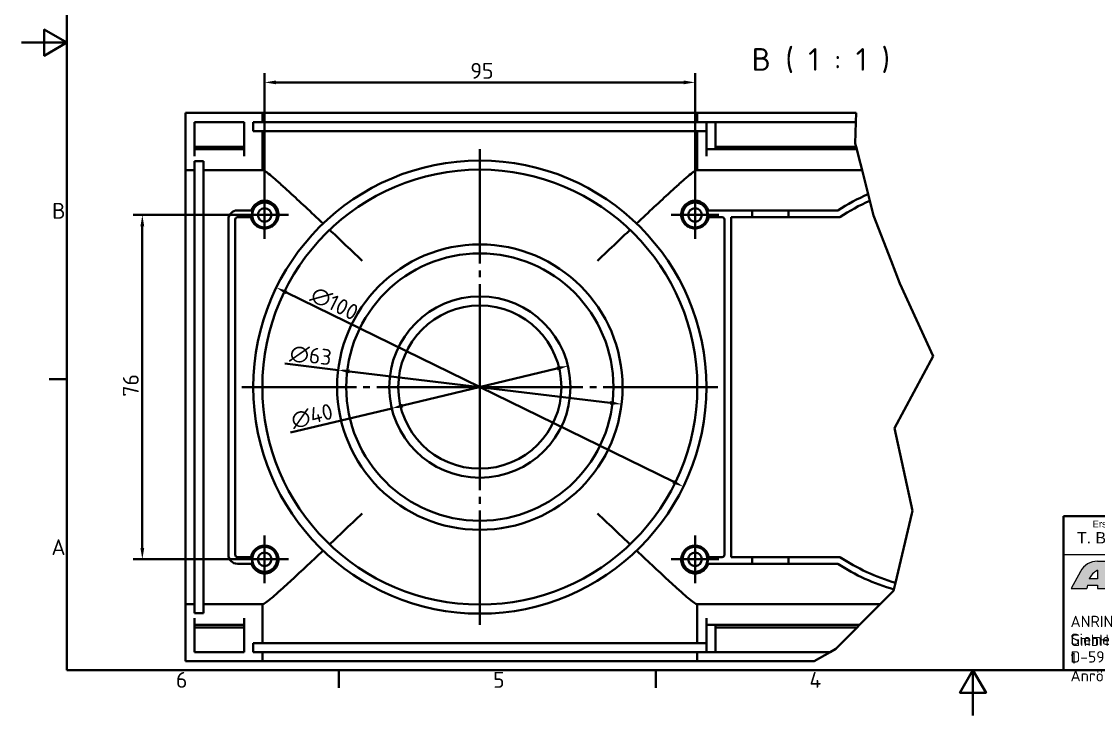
# Model space of a CAD drawing. Header units: millimetres. Extents: x 0 to 2100, y 0 to 1485.
# Drawn here: x 0 to 1189, y 0 to 766 of the extents above; entities that cross this region are included whole.
import ezdxf
from ezdxf.enums import TextEntityAlignment as Align

# ---------------------------------------------------------------- set-up
doc = ezdxf.new("R2010")
doc.units = ezdxf.units.MM
doc.header["$LTSCALE"] = 5
doc.layers.get('0').update_dxf_attribs({"lineweight": 50})
doc.layers.get('Defpoints').update_dxf_attribs({"lineweight": 50})
for name, color, linetype, lineweight in [('Bemaßung (ISO)', 7, 'Continuous', 50), ('Bruchlinie (ISO)', 7, 'Continuous', 50), ('Mittelpunktmarkierung (ISO)', 7, 'Continuous', 50), ('Rahmen (ISO)', 7, 'Continuous', 50), ('Schraffur (ISO)', 7, 'Continuous', 50), ('Sichtbar (ISO)', 7, 'Continuous', 50), ('Skizziergeometrie (ISO)', 7, 'Continuous', 50), ('Symbol (ISO)', 7, 'Continuous', 50), ('Symbole(DIN)', 7, 'Continuous', 50), ('Titel (ISO)', 7, 'Continuous', 50)]:
    doc.layers.add(name, color=color, linetype=linetype, lineweight=lineweight)
doc.styles.add('Aktuell-DIN', font='arial.ttf')
doc.styles.add('Notiztext (DIN)', font='isocpeur.ttf')
doc.styles.add('Textstil36', font='arial.ttf')
doc.styles.add('Textstil50', font='arial.ttf')
doc.styles.add('Textstil53', font='arial.ttf')
doc.styles.add('Textstil60', font='arial.ttf')
doc.styles.add('Textstil94', font='arial.ttf')
doc.styles.add('TXT 3_5', font='isocpeur.ttf')
doc.styles.add('TXT 5_0', font='isocpeur.ttf')
doc.dimstyles.new('Anrin Standard (DIN)', dxfattribs={"dimscale": 5, "dimtxt": 3.5, "dimasz": 2.5, "dimexe": 2, "dimexo": 0, "dimgap": 0.8, "dimtad": 1, "dimrnd": 1e-08, "dimtxsty": 'TXT 3_5', "dimcen": 0.09, "dimdle": 10, "dimclrd": 256, "dimclre": 256, "dimclrt": 7, "dimadec": 0, "dimazin": 2, "dimtfac": 0.714286, "dimtmove": 0, "dimatfit": 3, "dimfxl": 1, "dimtolj": 1, "dimlwd": -1, "dimlwe": -1, "dimarcsym": 0})

# ---------------------------------------------------------------- blocks, each defined once
blk = doc.blocks.new('Ränder Standardrahmen')
at = {"layer": 'Rahmen (ISO)'}
for p, q in [((10, 74.25), (6.1, 74.25)), ((70, 10), (70, 6.1)), ((140, 10), (140, 6.1))]:
    blk.add_line(p, q, dxfattribs=at)
at = {"layer": 'Rahmen (ISO)', "flags": 128}
for points in [[(10, 10), (10, 287), (410, 287), (410, 10), (10, 10)], [(0, 148.5), (10, 148.5), (5, 151.39), (5, 145.61), (10, 148.5)], [(210, 0), (210, 10), (207.11, 5), (212.89, 5), (210, 10)]]:
    blk.add_lwpolyline(points, dxfattribs=at)
at = {"layer": 'Rahmen (ISO)', "color": 179, "char_height": 3.5, "attachment_point": 7, "style": 'Notiztext (DIN)'}
for s, insert in [('B', (6.75, 109.63)), ('A', (6.58, 35.38)), ('6', (34.08, 6.1)), ('5', (104.08, 6.1)), ('4', (173.9, 6.1))]:
    blk.add_mtext(s, dxfattribs=dict(at, insert=insert))
blk = doc.blocks.new('Schriftfelder Kundenzeichnung DE')
at = {"layer": 'Schraffur (ISO)'}
h = blk.add_hatch(color=256, dxfattribs=at)
edge = h.paths.add_edge_path(flags=0)
edge.add_line((108.68, 225.34), (110.52, 225.34))
edge.add_line((110.52, 225.34), (110.52, 227.3))
edge.add_arc((111.23, 225.87), 1.6, 116.3613, 117.7482)
edge.add_arc((112.34, 223.75), 3.98, 117.7482, 156.5245)
edge = h.paths.add_edge_path()
edge.add_arc((110.5, 224.99), 4.26, 90, 151.5119)
edge.add_line((106.76, 227.02), (104.71, 223.25))
edge.add_line((104.71, 223.25), (108.17, 223.25))
edge.add_line((108.17, 223.25), (108.3, 223.99))
edge.add_line((108.3, 223.99), (110.52, 223.99))
edge.add_line((110.52, 223.99), (110.52, 223.25))
edge.add_line((110.52, 223.25), (114.05, 223.25))
edge.add_line((114.05, 223.25), (114.05, 229.25))
edge.add_line((114.05, 229.25), (110.5, 229.25))
for points in [[(125.25, 223.25), (121.82, 223.25), (118.51, 226.1), (118.51, 223.25), (115.07, 223.25), (115.07, 229.25), (118.51, 229.25), (121.82, 226.4), (121.82, 229.25), (125.25, 229.25)], [(140.1, 223.25), (136.63, 223.25), (136.63, 229.25), (140.1, 229.25)], [(147.87, 229.25), (151.3, 229.25), (151.3, 223.25), (147.87, 223.25), (144.56, 226.1), (144.56, 223.25), (141.12, 223.25), (141.12, 229.25), (144.56, 229.25), (147.87, 226.4)], [(114.09, 221.22), (114.09, 219.19), (115.44, 219.19), (115.44, 219.42), (114.36, 219.42), (114.36, 221.22)], [(117.54, 220.99), (117.54, 221.22), (116.13, 221.22), (116.13, 219.19), (117.54, 219.19), (117.54, 219.42), (116.4, 219.42), (116.4, 220.09), (117.45, 220.09), (117.45, 220.32), (116.4, 220.32), (116.4, 220.99)], [(123.09, 221.22), (123.09, 219.19), (123.36, 219.19), (123.36, 221.22)], [(124.26, 221.22), (124.26, 219.19), (124.52, 219.19), (124.52, 220.83), (125.59, 219.19), (125.88, 219.19), (125.88, 221.22), (125.63, 221.22), (125.63, 219.58), (124.55, 221.22)], [(132.56, 221.22), (132.16, 219.52), (131.7, 221.22), (131.41, 221.22), (130.95, 219.52), (130.54, 221.22), (130.27, 221.22), (130.81, 219.19), (131.1, 219.19), (131.55, 220.89), (132.01, 219.19), (132.3, 219.19), (132.84, 221.22)], [(135.98, 219.19), (136.25, 219.19), (136.25, 220.99), (136.92, 220.99), (136.92, 221.22), (135.3, 221.22), (135.3, 220.99), (135.98, 220.99)], [(139.02, 219.19), (139.02, 219.42), (137.87, 219.42), (137.87, 220.09), (138.93, 220.09), (138.93, 220.32), (137.87, 220.32), (137.87, 220.99), (139.02, 220.99), (139.02, 221.22), (137.6, 221.22), (137.6, 219.19)]]:
    blk.add_hatch(color=256, dxfattribs=at).paths.add_polyline_path(points)
h = blk.add_hatch(color=256, dxfattribs=at)
edge = h.paths.add_edge_path(flags=0)
edge.add_line((129.64, 227.81), (129.64, 226.69))
edge.add_line((129.64, 226.69), (131.48, 226.69))
edge.add_spline(control_points=[(131.48, 226.69), (131.53, 226.69), (131.63, 226.69), (131.78, 226.72), (131.95, 226.76), (132.11, 226.83), (132.24, 226.93), (132.34, 227.04), (132.4, 227.16), (132.4, 227.29), (132.37, 227.4), (132.29, 227.52), (132.19, 227.61), (132.07, 227.68), (131.96, 227.73), (131.85, 227.76), (131.75, 227.78), (131.63, 227.8), (131.53, 227.8), (131.48, 227.81)], knot_values=[-0.234844, -0.234844, -0.234844, -0.234844, -0.219295, -0.205255, -0.18853, -0.169033, -0.151911, -0.140357, -0.124464, -0.113391, -0.102281, -0.089516, -0.072313, -0.06125, -0.047597, -0.037143, -0.028181, -0.015389, 0, 0, 0, 0], degree=3, periodic=0)
edge.add_line((131.48, 227.81), (129.64, 227.81))
edge = h.paths.add_edge_path()
edge.add_spline(control_points=[(134.32, 226.01), (134.42, 226.05), (134.69, 226.16), (135.12, 226.42), (135.54, 226.86), (135.74, 227.44), (135.62, 228.07), (135.19, 228.6), (134.56, 228.98), (133.83, 229.21), (133.33, 229.24), (133.06, 229.25)], knot_values=[0, 0, 0, 0, 0.032738, 0.089123, 0.15019, 0.210018, 0.266455, 0.334142, 0.409124, 0.482616, 0.561422, 0.561422, 0.561422, 0.561422], degree=3, periodic=0)
edge.add_line((133.06, 229.25), (126.28, 229.25))
edge.add_line((126.28, 229.25), (126.28, 223.25))
edge.add_line((126.28, 223.25), (129.64, 223.25))
edge.add_line((129.64, 223.25), (129.64, 225.34))
edge.add_line((129.64, 225.34), (131.62, 225.34))
edge.add_spline(control_points=[(131.62, 225.34), (131.65, 225.34), (131.71, 225.34), (131.8, 225.31), (131.87, 225.27), (131.93, 225.23), (131.99, 225.19), (132.03, 225.14), (132.07, 225.08), (132.11, 225), (132.15, 224.91), (132.16, 224.82), (132.16, 224.76), (132.16, 224.74)], knot_values=[0, 0, 0, 0, 0.009437, 0.018207, 0.027743, 0.03372, 0.040473, 0.048648, 0.053354, 0.063364, 0.072617, 0.083401, 0.090003, 0.090003, 0.090003, 0.090003], degree=3, periodic=0)
edge.add_line((132.16, 224.74), (132.16, 223.25))
edge.add_line((132.16, 223.25), (135.6, 223.25))
edge.add_line((135.6, 223.25), (135.6, 224.89))
edge.add_spline(control_points=[(135.6, 224.89), (135.6, 224.95), (135.59, 225.05), (135.56, 225.19), (135.51, 225.31), (135.44, 225.44), (135.35, 225.55), (135.24, 225.67), (135.11, 225.77), (134.96, 225.86), (134.82, 225.92), (134.7, 225.96), (134.57, 225.99), (134.44, 226.01), (134.35, 226.01), (134.32, 226.01)], knot_values=[0, 0, 0, 0, 0.017903, 0.03057, 0.042212, 0.057826, 0.072809, 0.085182, 0.106897, 0.121718, 0.138859, 0.150083, 0.159996, 0.179415, 0.188816, 0.188816, 0.188816, 0.188816], degree=3, periodic=0)
h = blk.add_hatch(color=256, dxfattribs=at)
h.paths.add_polyline_path([(119.02, 220.98), (119.38, 220.03), (118.67, 220.03)], flags=0)
h.paths.add_polyline_path([(118.36, 219.19), (118.08, 219.19), (118.87, 221.22), (119.17, 221.22), (119.96, 219.19), (119.69, 219.19), (119.46, 219.8), (118.58, 219.8)])
h = blk.add_hatch(color=256, dxfattribs=at)
edge = h.paths.add_edge_path(flags=0)
edge.add_line((122.02, 220.32), (122.02, 220.09))
edge.add_arc((121.34, 220.09), 0.678, -90, 0, ccw=False)
edge.add_line((121.34, 219.41), (120.89, 219.41))
edge.add_line((120.89, 219.41), (120.89, 221))
edge.add_line((120.89, 221), (121.34, 221))
edge.add_arc((121.34, 220.32), 0.678, 0, 90, ccw=False)
edge = h.paths.add_edge_path()
edge.add_line((122.29, 220.28), (122.29, 220.13))
edge.add_arc((121.35, 220.13), 0.942, -90, 0, ccw=False)
edge.add_line((121.35, 219.19), (120.62, 219.19))
edge.add_line((120.62, 219.19), (120.62, 221.22))
edge.add_line((120.62, 221.22), (121.35, 221.22))
edge.add_arc((121.35, 220.28), 0.942, 0, 90, ccw=False)
h = blk.add_hatch(color=256, dxfattribs=at)
edge = h.paths.add_edge_path()
edge.add_arc((127.43, 220.37), 0.91, 108.7549, 155.9838)
edge.add_arc((127.81, 220.2), 1.33, 155.9838, 187.9914)
edge.add_arc((127.52, 220.16), 1.04, 187.9914, 233.777)
edge.add_arc((127.44, 220.04), 0.896, 233.777, 284.1411)
edge.add_arc((127.42, 220.12), 0.976, 284.1411, 316.1812)
edge.add_line((128.12, 219.44), (128.19, 219.19))
edge.add_line((128.19, 219.19), (128.36, 219.19))
edge.add_line((128.36, 219.19), (128.36, 220.26))
edge.add_line((128.36, 220.26), (127.47, 220.26))
edge.add_line((127.47, 220.26), (127.47, 220.03))
edge.add_line((127.47, 220.03), (128.13, 220.03))
edge.add_arc((127.47, 220.02), 0.656, -150.3795, 0.8535, ccw=False)
edge.add_arc((127.74, 220.18), 0.97, 148.1618, 209.6205, ccw=False)
edge.add_arc((127.52, 220.31), 0.708, 78.4441, 148.1618, ccw=False)
edge.add_arc((127.56, 220.49), 0.53, 11.5355, 78.4441, ccw=False)
edge.add_line((128.07, 220.59), (128.32, 220.59))
edge.add_arc((127.6, 220.53), 0.726, 5.2182, 65.6642)
edge.add_arc((127.47, 220.24), 1.05, 65.6642, 108.7549)
h = blk.add_hatch(color=256, dxfattribs=at)
h.paths.add_polyline_path([(134.54, 220.03), (134.18, 220.98), (133.83, 220.03)], flags=0)
h.paths.add_polyline_path([(134.03, 221.22), (133.24, 219.19), (133.52, 219.19), (133.74, 219.8), (134.62, 219.8), (134.85, 219.19), (135.12, 219.19), (134.33, 221.22)])
h = blk.add_hatch(color=256, dxfattribs=at)
edge = h.paths.add_edge_path(flags=0)
edge.add_line((140.77, 221), (140.07, 221))
edge.add_line((140.07, 221), (140.07, 220.28))
edge.add_line((140.07, 220.28), (140.63, 220.28))
edge.add_arc((140.63, 221.15), 0.863, 270, 289.162)
edge.add_arc((140.82, 220.6), 0.282, 289.162, 360)
edge.add_line((141.11, 220.6), (141.11, 220.66))
edge.add_arc((140.77, 220.66), 0.335, 0, 90)
edge = h.paths.add_edge_path()
edge.add_line((139.8, 221.22), (139.8, 219.19))
edge.add_line((139.8, 219.19), (140.07, 219.19))
edge.add_line((140.07, 219.19), (140.07, 220.06))
edge.add_line((140.07, 220.06), (140.76, 220.06))
edge.add_arc((140.76, 219.77), 0.284, 12.8771, 90, ccw=False)
edge.add_arc((138.89, 219.35), 2.2, 0.3477, 12.8771, ccw=False)
edge.add_arc((141.42, 219.36), 0.332, 180.3477, 211.1167)
edge.add_line((141.14, 219.19), (141.44, 219.19))
edge.add_arc((141.81, 219.46), 0.463, 190.076, 216.251, ccw=False)
edge.add_arc((143.22, 219.71), 1.9, 181.1097, 190.076, ccw=False)
edge.add_arc((140.45, 219.66), 0.871, 1.1097, 19.9725)
edge.add_arc((140.98, 219.85), 0.316, 19.9725, 85.2014)
edge.add_arc((140.84, 220.66), 0.517, 287.9135, 363.4993)
edge.add_arc((140.8, 220.65), 0.563, 3.4993, 81.2837)
edge.add_arc((140.75, 220.37), 0.852, 81.2837, 90)
edge.add_line((140.75, 221.22), (139.8, 221.22))
at = {"layer": 'Skizziergeometrie (ISO)', "color": 7, "lineweight": 25}
for p, q in [((110.5, 229.25), (114.05, 229.25)), ((114.05, 229.25), (114.05, 223.25)), ((115.07, 229.25), (115.07, 223.25)), ((118.51, 229.25), (115.07, 229.25)), ((121.82, 226.4), (118.51, 229.25)), ((125.25, 229.25), (121.82, 229.25)), ((121.82, 229.25), (121.82, 226.4)), ((125.25, 223.25), (125.25, 229.25)), ((126.28, 229.25), (126.28, 223.25)), ((133.06, 229.25), (126.28, 229.25)), ((140.1, 229.25), (136.63, 229.25)), ((136.63, 229.25), (136.63, 223.25)), ((140.1, 223.25), (140.1, 229.25)), ((144.56, 229.25), (141.12, 229.25)), ((141.12, 229.25), (141.12, 223.25)), ((147.87, 226.4), (144.56, 229.25)), ((147.87, 229.25), (147.87, 226.4)), ((151.3, 229.25), (147.87, 229.25)), ((151.3, 223.25), (151.3, 229.25)), ((106.76, 227.02), (104.71, 223.25)), ((110.52, 227.3), (110.52, 225.34)), ((118.51, 226.1), (121.82, 223.25)), ((118.51, 223.25), (118.51, 226.1)), ((129.64, 227.81), (131.48, 227.81)), ((129.64, 226.69), (129.64, 227.81)), ((131.48, 226.69), (129.64, 226.69)), ((144.56, 223.25), (144.56, 226.1)), ((144.56, 226.1), (147.87, 223.25)), ((108.3, 223.99), (108.17, 223.25)), ((108.3, 223.99), (110.52, 223.99)), ((110.52, 225.34), (108.68, 225.34)), ((110.52, 223.99), (110.52, 223.25)), ((129.64, 223.25), (129.64, 225.34)), ((129.64, 225.34), (131.62, 225.34)), ((132.16, 224.74), (132.16, 223.25)), ((135.6, 223.25), (135.6, 224.89)), ((104.71, 223.25), (108.17, 223.25)), ((110.52, 223.25), (114.05, 223.25)), ((114.36, 221.22), (114.09, 221.22)), ((114.09, 221.22), (114.09, 219.19)), ((114.36, 219.42), (114.36, 221.22)), ((115.07, 223.25), (118.51, 223.25)), ((116.13, 221.22), (116.13, 219.19)), ((117.54, 221.22), (116.13, 221.22)), ((117.54, 220.99), (117.54, 221.22)), ((118.87, 221.22), (118.08, 219.19)), ((119.17, 221.22), (118.87, 221.22)), ((119.96, 219.19), (119.17, 221.22)), ((120.62, 221.22), (121.35, 221.22)), ((120.62, 221.22), (120.62, 219.19)), ((121.82, 223.25), (125.25, 223.25)), ((123.09, 221.22), (123.09, 219.19)), ((123.36, 221.22), (123.09, 221.22)), ((123.36, 219.19), (123.36, 221.22)), ((124.26, 221.22), (124.26, 219.19)), ((124.55, 221.22), (124.26, 221.22)), ((125.63, 219.58), (124.55, 221.22)), ((125.88, 221.22), (125.63, 221.22)), ((125.63, 221.22), (125.63, 219.58)), ((125.88, 219.19), (125.88, 221.22)), ((126.28, 223.25), (129.64, 223.25)), ((130.27, 221.22), (130.81, 219.19)), ((130.54, 221.22), (130.27, 221.22)), ((130.95, 219.52), (130.54, 221.22)), ((131.41, 221.22), (130.95, 219.52)), ((131.7, 221.22), (131.41, 221.22)), ((132.16, 219.52), (131.7, 221.22)), ((132.16, 223.25), (135.6, 223.25)), ((132.56, 221.22), (132.16, 219.52)), ((132.3, 219.19), (132.84, 221.22)), ((132.84, 221.22), (132.56, 221.22)), ((134.03, 221.22), (133.24, 219.19)), ((134.33, 221.22), (134.03, 221.22)), ((135.12, 219.19), (134.33, 221.22)), ((135.3, 221.22), (135.3, 220.99)), ((136.92, 221.22), (135.3, 221.22)), ((136.63, 223.25), (140.1, 223.25)), ((136.92, 220.99), (136.92, 221.22)), ((137.6, 221.22), (137.6, 219.19)), ((139.02, 221.22), (137.6, 221.22)), ((139.02, 220.99), (139.02, 221.22)), ((139.8, 221.22), (139.8, 219.19)), ((139.8, 221.22), (140.75, 221.22)), ((141.12, 223.25), (144.56, 223.25)), ((147.87, 223.25), (151.3, 223.25)), ((114.09, 219.19), (115.44, 219.19)), ((115.44, 219.42), (114.36, 219.42)), ((115.44, 219.19), (115.44, 219.42)), ((116.13, 219.19), (117.54, 219.19)), ((116.4, 220.99), (117.54, 220.99)), ((116.4, 220.32), (116.4, 220.99)), ((117.45, 220.32), (116.4, 220.32)), ((116.4, 220.09), (117.45, 220.09)), ((116.4, 219.42), (116.4, 220.09)), ((117.54, 219.42), (116.4, 219.42)), ((117.45, 220.09), (117.45, 220.32)), ((117.54, 219.19), (117.54, 219.42)), ((118.08, 219.19), (118.36, 219.19)), ((118.36, 219.19), (118.58, 219.8)), ((118.58, 219.8), (119.46, 219.8)), ((118.67, 220.03), (119.02, 220.98)), ((119.38, 220.03), (118.67, 220.03)), ((119.02, 220.98), (119.38, 220.03)), ((119.46, 219.8), (119.69, 219.19)), ((119.69, 219.19), (119.96, 219.19)), ((120.62, 219.19), (121.35, 219.19)), ((120.89, 221), (121.34, 221)), ((120.89, 219.41), (120.89, 221)), ((121.34, 219.41), (120.89, 219.41)), ((122.02, 220.32), (122.02, 220.09)), ((122.29, 220.28), (122.29, 220.2)), ((122.29, 220.13), (122.29, 220.2)), ((123.09, 219.19), (123.36, 219.19)), ((124.26, 219.19), (124.52, 219.19)), ((124.52, 220.83), (125.59, 219.19)), ((124.52, 219.19), (124.52, 220.83)), ((125.59, 219.19), (125.88, 219.19)), ((128.36, 220.26), (127.47, 220.26)), ((127.47, 220.26), (127.47, 220.03)), ((127.47, 220.03), (128.13, 220.03)), ((128.07, 220.59), (128.32, 220.59)), ((128.12, 219.44), (128.19, 219.19)), ((128.19, 219.19), (128.36, 219.19)), ((128.36, 219.19), (128.36, 220.26)), ((130.81, 219.19), (131.1, 219.19)), ((131.1, 219.19), (131.55, 220.89)), ((131.55, 220.89), (132.01, 219.19)), ((132.01, 219.19), (132.3, 219.19)), ((133.24, 219.19), (133.52, 219.19)), ((133.52, 219.19), (133.74, 219.8)), ((134.62, 219.8), (133.74, 219.8)), ((133.83, 220.03), (134.18, 220.98)), ((134.54, 220.03), (133.83, 220.03)), ((134.18, 220.98), (134.54, 220.03)), ((134.62, 219.8), (134.85, 219.19)), ((134.85, 219.19), (135.12, 219.19)), ((135.3, 220.99), (135.98, 220.99)), ((135.98, 220.99), (135.98, 219.19)), ((135.98, 219.19), (136.25, 219.19)), ((136.25, 219.19), (136.25, 220.99)), ((136.25, 220.99), (136.92, 220.99)), ((137.6, 219.19), (139.02, 219.19)), ((137.87, 220.32), (137.87, 220.99)), ((137.87, 220.99), (139.02, 220.99)), ((138.93, 220.32), (137.87, 220.32)), ((137.87, 219.42), (137.87, 220.09)), ((137.87, 220.09), (138.93, 220.09)), ((139.02, 219.42), (137.87, 219.42)), ((138.93, 220.09), (138.93, 220.32)), ((139.02, 219.19), (139.02, 219.42)), ((139.8, 219.19), (140.07, 219.19)), ((140.07, 220.28), (140.07, 221)), ((140.77, 221), (140.07, 221)), ((140.63, 220.28), (140.07, 220.28)), ((140.07, 219.19), (140.07, 220.06)), ((140.07, 220.06), (140.76, 220.06)), ((141.11, 220.66), (141.11, 220.6)), ((141.14, 219.19), (141.44, 219.19))]:
    blk.add_line(p, q, dxfattribs=at)
for centre, radius, start, end in [((110.5, 224.99), 4.26, 90, 151.5119), ((112.34, 223.75), 3.98, 117.7482, 156.5245), ((111.23, 225.87), 1.6, 116.3613, 117.7482), ((121.35, 220.28), 0.942, 0, 90), ((127.43, 220.37), 0.91, 108.7549, 155.9838), ((127.47, 220.24), 1.05, 65.6642, 108.7549), ((127.6, 220.53), 0.726, 5.2182, 65.6642), ((140.75, 220.37), 0.852, 81.2837, 90), ((140.8, 220.65), 0.563, 3.4993, 81.2837), ((121.34, 220.32), 0.678, 0, 90), ((121.34, 220.09), 0.678, 270, 0), ((121.35, 220.13), 0.942, 270, 0), ((127.81, 220.2), 1.33, 155.9838, 187.9914), ((127.52, 220.16), 1.04, 187.9914, 233.777), ((127.74, 220.18), 0.97, 148.1618, 209.6205), ((127.47, 220.02), 0.656, 209.6205, 0.8535), ((127.44, 220.04), 0.896, 233.777, 284.1411), ((127.52, 220.31), 0.708, 78.4441, 148.1618), ((127.56, 220.49), 0.53, 11.5355, 78.4441), ((127.42, 220.12), 0.976, 284.1411, 316.1812), ((140.63, 221.15), 0.863, 270, 289.162), ((140.76, 219.77), 0.284, 12.8771, 90), ((140.77, 220.66), 0.335, 0, 90), ((140.82, 220.6), 0.282, 289.162, 0), ((140.84, 220.66), 0.517, 287.9135, 3.4993), ((140.98, 219.85), 0.316, 19.9725, 85.2014), ((138.89, 219.35), 2.2, 0.3477, 12.8771), ((141.42, 219.36), 0.332, 180.3477, 211.1167), ((140.45, 219.66), 0.871, 1.1097, 19.9725), ((143.22, 219.71), 1.9, 181.1097, 190.076), ((141.81, 219.46), 0.463, 190.076, 216.251)]:
    blk.add_arc(centre, radius, start, end, dxfattribs=at)
for points in [[(133.06, 229.25), (133.85, 229.17), (134.55, 228.95), (135.18, 228.55), (135.59, 228.01), (135.69, 227.46), (135.51, 226.89), (135.1, 226.43), (134.62, 226.14), (134.32, 226.01)], [(131.48, 227.81), (131.63, 227.8), (131.76, 227.78), (131.85, 227.76), (131.95, 227.73), (132.07, 227.67), (132.17, 227.62), (132.3, 227.5), (132.37, 227.4), (132.4, 227.29), (132.39, 227.18), (132.33, 227.03), (132.25, 226.95), (132.11, 226.84), (131.94, 226.76), (131.77, 226.72), (131.64, 226.7), (131.48, 226.69)], [(134.32, 226.01), (134.41, 226.01), (134.6, 225.98), (134.7, 225.96), (134.8, 225.92), (134.96, 225.86), (135.09, 225.78), (135.26, 225.65), (135.35, 225.56), (135.44, 225.44), (135.51, 225.3), (135.55, 225.19), (135.58, 225.07), (135.6, 224.89)], [(131.62, 225.34), (131.71, 225.33), (131.8, 225.31), (131.88, 225.27), (131.93, 225.23), (131.98, 225.19), (132.04, 225.13), (132.06, 225.09), (132.11, 225), (132.14, 224.91), (132.16, 224.81), (132.16, 224.74)]]:
    blk.add_spline(points, degree=3, dxfattribs=at)
at = {"layer": 'Titel (ISO)', "lineweight": 50}
for p, q in [((283.01, 239.22), (103.01, 239.22)), ((103.01, 239.22), (103.01, 205.22)), ((283.01, 205.22), (283.01, 239.22)), ((103.01, 205.22), (283.01, 205.22))]:
    blk.add_line(p, q, dxfattribs=at)
at = {"layer": 'Titel (ISO)', "lineweight": 25}
for p, q in [((128.01, 239.22), (128.01, 230.72)), ((103.01, 230.72), (283.01, 230.72)), ((212.18, 230.72), (212.18, 222.22)), ((153.01, 222.22), (283.01, 222.22)), ((219.68, 213.72), (283.01, 213.72)), ((263.01, 213.72), (263.01, 205.22)), ((273.01, 213.72), (273.01, 205.22))]:
    blk.add_line(p, q, dxfattribs=at)
at = {"layer": 'Titel (ISO)', "lineweight": 35}
for p, q in [((153.01, 239.22), (153.01, 205.22)), ((219.68, 239.22), (219.68, 205.22)), ((253.01, 239.22), (253.01, 205.22))]:
    blk.add_line(p, q, dxfattribs=at)
at = {"layer": 'Symbole(DIN)', "color": 7, "style": 'Aktuell-DIN'}
for s, insert, char_height, attachment_point in [('\\fArial|b0|i0;Erstellt durch', (115.51, 238.22), 1.5, 2), ('\\fArial|b0|i0;Genehmigt von', (140.51, 238.22), 1.5, 2), ('\\fArial|b0|i0;Artikelnummer', (186.34, 238.22), 1.5, 2), ('\\fArial|b0|i0;Werkstoff', (236.34, 238.22), 1.5, 2), ('\\fArial|b0|i0;Allgemeintoleranz', (268.01, 238.22), 1.5, 2), ('\\fArial|b0|i0;Zeichnungsnummer', (186.34, 229.72), 1.5, 2), ('\\fArial|b0|i0;Oberfläche', (236.34, 229.72), 1.5, 2), ('\\fArial|b0|i0;Dokumentenstatus', (268.01, 229.72), 1.5, 2), ('\\fArial|b0|i0;Titel', (186.34, 221.22), 1.5, 2), ('\\fArial|b0|i0;Gewicht', (236.34, 221.22), 1.5, 2), ('\\fArial|b0|i0;Ausgabedatum', (268.01, 221.22), 1.5, 2), ('\\fArial|b0|i0; ', (174.58, 218.72), 3, 1), ('\\fArial|b0|i0;Dokumentenart', (236.34, 212.72), 1.5, 2), ('\\fArial|b0|i0;Maßstab', (258.01, 212.72), 1.5, 2), ('\\fArial|b0|i0;Format', (268.01, 212.72), 1.5, 2), ('\\fArial|b0|i0;Blatt', (278.01, 212.72), 1.5, 2)]:
    blk.add_mtext(s, dxfattribs=dict(at, insert=insert, char_height=char_height, attachment_point=attachment_point))
for s, insert, char_height, width, attachment_point in [('\\fArial|b0|i0;G. Broermann', (140.51, 235.72), 2.5, 21.9303, 2), ('\\fArial|b0|i0;ISO 2768 - mK', (268.01, 235.72), 3, 27.7157, 2), ('\\fArial|b0|i0;ANRIN SELF', (154.01, 218.26), 2.5, 20.5755, 1), ('\\fArial|b0|i0;SELF-PP Rinne 080 m. ', (175.75, 218.26), 2.5, 37.2675, 1), ('\\fArial|b0|i0;Kunststoffrost A15', (154.01, 214.14), 2.5, 28.5347, 1)]:
    blk.add_mtext(s, dxfattribs=dict(at, insert=insert, char_height=char_height, width=width, attachment_point=attachment_point))
at = {"layer": 'Symbole(DIN)', "color": 179, "insert": (215.93, 229.72), "char_height": 1.5, "attachment_point": 2, "style": 'Aktuell-DIN'}
blk.add_mtext('\\fArial|b0|i0;Rev.', dxfattribs=at)
at = {"layer": 'Symbole(DIN)', "color": 7}
for tag, p, height, style in [('AUTOR_001', (105.98, 233.18), 2.5, 'Textstil36'), ('Artikelnummer_001', (176.89, 232.71), 3, 'Textstil60'), ('BAUTEILNUMMER_001', (169.69, 223.2), 4, 'Textstil53'), ('REVISIONSNUMMER_001', (214.99, 223.22), 4, 'Textstil53'), ('VaultStatus_001', (259.3, 225.19), 2, 'Textstil50'), ('MASSE\\P3;_001', (228.22, 215.71), 3, 'Textstil60'), ('Dokumentenart_001', (222.35, 207.72), 2.5, 'Textstil36'), ('Anfänglicher_Ansichtsmaßstab_001', (254.49, 207.71), 2.5, 'Textstil36'), ('Blattgröße_001', (265.95, 207.71), 2.5, 'Textstil36'), ('Blattnummer_001', (277.17, 207.71), 2.5, 'Textstil36')]:
    blk.add_attdef(tag, p, '', height=height, dxfattribs=dict(at, style=style))
for tag, height, style, p in [('MATERIAL', 1.8, 'Textstil94', (236.34, 235.72)), ('Oberfläche', 2.5, 'Textstil36', (236.34, 227.22)), ('GENEHM.DAT._KONSTR.', 3, 'Textstil60', (268.01, 218.72))]:
    blk.add_attdef(tag, text='', height=height, dxfattribs=dict(at, style=style)).set_placement(p, align=Align.TOP_CENTER)
at = {"layer": 'Titel (ISO)', "color": 179, "char_height": 2.5, "attachment_point": 1, "style": 'TXT 5_0'}
for s, insert, width in [('\\fISOCPEUR|b0|i0;ANRIN GmbH', (104.54, 217.22), 16.9116), ('\\fISOCPEUR|b0|i0;Siemensstraße 1', (104.54, 213.3), 21.7572), ('\\fISOCPEUR|b0|i0;D-59609 Anröchte', (104.54, 209.4), 23.9445)]:
    blk.add_mtext(s, dxfattribs=dict(at, insert=insert, width=width))
blk = doc.blocks.new('*D25')
at = {"layer": 'Bemaßung (ISO)', "transparency": 16777216}
blk.add_line((719.1, 258), (292.5, 466.7), dxfattribs=at)
for points in [[(293.4, 468.6), (291.5, 464.9), (281.2, 472.2)], [(720, 259.8), (718.2, 256.1), (730.4, 252.5)]]:
    blk.add_solid(points, dxfattribs=at)
at = {"layer": 'Defpoints', "color": 0, "transparency": 16777216}
for p in [(281.2, 472.2), (730.4, 252.5)]:
    blk.add_point(p, dxfattribs=at)
at = {"layer": 'Bemaßung (ISO)', "color": 7, "transparency": 16777216, "insert": (325.2, 474.7), "char_height": 17.5, "attachment_point": 1, "rotation": 333.9262, "style": 'TXT 3_5'}
blk.add_mtext('\\A1;∅100', dxfattribs=at)
blk = doc.blocks.new('*D26')
at = {"layer": 'Bemaßung (ISO)', "transparency": 16777216}
for p, q in [((349.4, 381.2), (290.7, 388.3)), ((649.8, 345), (361.8, 379.7))]:
    blk.add_line(p, q, dxfattribs=at)
for points in [[(362.1, 381.8), (361.6, 377.6), (349.4, 381.2)], [(650, 347.1), (649.5, 342.9), (662.2, 343.5)]]:
    blk.add_solid(points, dxfattribs=at)
at = {"layer": 'Defpoints', "color": 0, "transparency": 16777216}
for p in [(349.4, 381.2), (662.2, 343.5)]:
    blk.add_point(p, dxfattribs=at)
at = {"layer": 'Bemaßung (ISO)', "color": 7, "transparency": 16777216, "insert": (297.3, 409.1), "char_height": 17.5, "attachment_point": 1, "rotation": 353.1289, "style": 'TXT 3_5'}
blk.add_mtext('\\A1;∅63', dxfattribs=at)
blk = doc.blocks.new('*D27')
at = {"layer": 'Bemaßung (ISO)', "transparency": 16777216}
for p, q in [((590.9, 382.8), (420.7, 341.9)), ((408.6, 338.9), (297, 312.1))]:
    blk.add_line(p, q, dxfattribs=at)
for points in [[(590.4, 384.8), (591.4, 380.8), (603, 385.7)], [(420.2, 343.9), (421.2, 339.8), (408.6, 338.9)]]:
    blk.add_solid(points, dxfattribs=at)
at = {"layer": 'Defpoints', "color": 0, "transparency": 16777216}
for p in [(603, 385.7), (408.6, 338.9)]:
    blk.add_point(p, dxfattribs=at)
at = {"layer": 'Bemaßung (ISO)', "color": 7, "transparency": 16777216, "insert": (295.8, 333.9), "char_height": 17.5, "attachment_point": 1, "rotation": 13.5327, "style": 'TXT 3_5'}
blk.add_mtext('\\A1;∅40', dxfattribs=at)
blk = doc.blocks.new('*D28')
at = {"layer": 'Bemaßung (ISO)', "transparency": 16777216}
for p, q in [((268.3, 578.6), (268.3, 708.6)), ((743.3, 578.6), (743.3, 708.6)), ((730.8, 698.6), (280.8, 698.6))]:
    blk.add_line(p, q, dxfattribs=at)
for points in [[(280.8, 700.7), (280.8, 696.5), (268.3, 698.6)], [(730.8, 700.7), (730.8, 696.5), (743.3, 698.6)]]:
    blk.add_solid(points, dxfattribs=at)
at = {"layer": 'Defpoints', "color": 0, "transparency": 16777216}
for p in [(268.3, 698.6), (268.3, 578.6), (743.3, 578.6)]:
    blk.add_point(p, dxfattribs=at)
at = {"layer": 'Bemaßung (ISO)', "color": 7, "transparency": 16777216, "insert": (495.3, 720.1), "char_height": 17.5, "attachment_point": 1, "style": 'TXT 3_5'}
blk.add_mtext('\\A1;95', dxfattribs=at)
blk = doc.blocks.new('*D29')
at = {"layer": 'Bemaßung (ISO)', "transparency": 16777216}
for p, q in [((242, 552.3), (123.3, 552.3)), ((133.3, 539.8), (133.3, 184.8)), ((242, 172.3), (123.3, 172.3))]:
    blk.add_line(p, q, dxfattribs=at)
for points in [[(131.2, 539.8), (135.4, 539.8), (133.3, 552.3)], [(131.2, 184.8), (135.4, 184.8), (133.3, 172.3)]]:
    blk.add_solid(points, dxfattribs=at)
at = {"layer": 'Defpoints', "color": 0, "transparency": 16777216}
for p in [(242, 552.3), (133.3, 172.3), (242, 172.3)]:
    blk.add_point(p, dxfattribs=at)
at = {"layer": 'Bemaßung (ISO)', "color": 7, "transparency": 16777216, "insert": (111.8, 351.8), "char_height": 17.5, "attachment_point": 1, "rotation": 90, "style": 'TXT 3_5'}
blk.add_mtext('\\A1;76', dxfattribs=at)

msp = doc.modelspace()

# ---------------------------------------------------------------- linework, layer by layer
at = {"layer": 'Bruchlinie (ISO)'}
for p, q in [((920.744, 654.841), (920.176, 631.008)), ((920.982, 664.841), (920.744, 654.841)), ((920.176, 631.008), (921.084, 627.443)), ((921.084, 627.443), (921.747, 624.841)), ((923.659, 617.341), (921.747, 624.841)), ((923.659, 617.341), (927.609, 601.841)), ((934.361, 575.351), (927.609, 601.841)), ((934.361, 575.351), (936.239, 567.983)), ((940.393, 551.685), (936.239, 567.983)), ((959.748, 501.841), (940.393, 551.685)), ((959.748, 501.841), (969.475, 476.794)), ((969.475, 476.794), (1006.161, 396.473)), ((1006.161, 396.473), (963.444, 317.214)), ((963.444, 317.214), (983.103, 225.714)), ((964.389, 146.386), (982.425, 222.841)), ((983.103, 225.714), (982.425, 222.841)), ((964.389, 146.386), (962.665, 139.077)), ((947.68, 122.841), (962.318, 137.606)), ((962.318, 137.606), (962.665, 139.077)), ((947.68, 122.841), (932.313, 107.341)), ((924.878, 99.841), (932.313, 107.341)), ((922.299, 97.24), (898.804, 73.54)), ((924.878, 99.841), (922.299, 97.24)), ((898.804, 73.54), (892.345, 69.841)), ((892.345, 69.841), (874.884, 59.841))]:
    msp.add_line(p, q, dxfattribs=at)
at = {"layer": 'Mittelpunktmarkierung (ISO)', "linetype": 'Continuous'}
for p, q in [((505.793, 498.591), (505.793, 624.841)), ((268.293, 552.341), (268.293, 578.591)), ((743.293, 552.341), (743.293, 578.591)), ((268.293, 552.341), (242.043, 552.341)), ((268.293, 552.341), (294.543, 552.341)), ((268.293, 552.341), (268.293, 526.091)), ((743.293, 552.341), (717.043, 552.341)), ((743.293, 552.341), (769.543, 552.341)), ((743.293, 552.341), (743.293, 526.091)), ((505.793, 483.591), (505.793, 491.091)), ((505.793, 362.341), (505.793, 476.091)), ((369.543, 362.341), (243.293, 362.341)), ((384.543, 362.341), (377.043, 362.341)), ((505.793, 362.341), (392.043, 362.341)), ((505.793, 362.341), (619.543, 362.341)), ((505.793, 362.341), (505.793, 248.591)), ((627.043, 362.341), (634.543, 362.341)), ((642.043, 362.341), (768.293, 362.341)), ((505.793, 241.091), (505.793, 233.591)), ((505.793, 226.091), (505.793, 99.841)), ((268.293, 172.341), (268.293, 198.591)), ((743.293, 172.341), (743.293, 198.591)), ((268.293, 172.341), (242.043, 172.341)), ((268.293, 172.341), (294.543, 172.341)), ((268.293, 172.341), (268.293, 146.091)), ((743.293, 172.341), (717.043, 172.341)), ((743.293, 172.341), (769.543, 172.341)), ((743.293, 172.341), (743.293, 146.091))]:
    msp.add_line(p, q, dxfattribs=at)
at = {"layer": 'Sichtbar (ISO)'}
for p, q in [((180.793, 664.841), (265.793, 664.841)), ((180.793, 601.841), (180.793, 664.841)), ((190.793, 617.341), (190.793, 654.841)), ((190.793, 654.841), (245.793, 654.841)), ((245.793, 654.841), (245.793, 617.341)), ((255.793, 654.841), (255.793, 644.841)), ((375.793, 654.841), (255.793, 654.841)), ((265.793, 664.841), (375.793, 664.841)), ((265.793, 664.841), (265.793, 654.841)), ((635.793, 664.841), (375.793, 664.841)), ((375.793, 654.841), (635.793, 654.841)), ((635.793, 664.841), (745.793, 664.841)), ((755.793, 654.841), (635.793, 654.841)), ((745.793, 664.841), (920.982, 664.841)), ((745.793, 654.841), (745.793, 664.841)), ((755.793, 654.841), (920.744, 654.841)), ((755.793, 654.841), (755.793, 644.841)), ((765.793, 654.841), (765.793, 624.841)), ((375.793, 644.841), (255.793, 644.841)), ((265.793, 644.841), (265.793, 601.841)), ((375.793, 644.841), (635.793, 644.841)), ((755.793, 644.841), (635.793, 644.841)), ((745.793, 601.841), (745.793, 644.841)), ((755.793, 617.341), (755.793, 644.841)), ((190.793, 627.443), (245.793, 627.443)), ((245.793, 624.841), (190.793, 624.841)), ((921.747, 624.841), (755.793, 624.841)), ((765.793, 627.443), (921.084, 627.443)), ((200.793, 611.841), (190.793, 611.841)), ((190.793, 501.841), (190.793, 611.841)), ((200.793, 501.841), (200.793, 611.841)), ((190.793, 601.841), (180.793, 601.841)), ((180.793, 601.841), (180.793, 501.841)), ((266.249, 601.841), (200.793, 601.841)), ((745.338, 601.841), (927.609, 601.841)), ((228.293, 547.341), (228.293, 177.341)), ((235.793, 177.341), (235.793, 547.341)), ((255.204, 557.341), (238.293, 557.341)), ((238.293, 549.841), (254.506, 549.841)), ((756.383, 557.341), (806.293, 557.341)), ((757.08, 549.841), (773.293, 549.841)), ((775.793, 547.341), (775.793, 177.341)), ((782.976, 549.841), (806.293, 549.841)), ((783.293, 177.341), (783.293, 547.341)), ((806.293, 557.341), (846.293, 557.341)), ((806.293, 557.341), (806.293, 549.841)), ((806.293, 549.841), (846.293, 549.841)), ((846.293, 557.341), (900.929, 557.341)), ((846.293, 549.841), (846.293, 557.341)), ((903.17, 549.841), (846.293, 549.841)), ((180.793, 222.841), (180.793, 501.841)), ((190.793, 501.841), (190.793, 222.841)), ((200.793, 501.841), (200.793, 222.841)), ((180.793, 222.841), (180.793, 122.841)), ((190.793, 112.841), (190.793, 222.841)), ((200.793, 112.841), (200.793, 222.841)), ((254.506, 174.841), (238.293, 174.841)), ((238.293, 167.341), (255.204, 167.341)), ((756.383, 167.341), (806.293, 167.341)), ((773.293, 174.841), (757.08, 174.841)), ((782.976, 174.841), (806.293, 174.841)), ((806.293, 167.341), (806.293, 174.841)), ((806.293, 174.841), (846.293, 174.841)), ((806.293, 167.341), (846.293, 167.341)), ((846.293, 174.841), (903.17, 174.841)), ((846.293, 167.341), (846.293, 174.841)), ((900.929, 167.341), (846.293, 167.341)), ((180.793, 59.841), (180.793, 122.841)), ((190.793, 122.841), (180.793, 122.841)), ((266.249, 122.841), (200.793, 122.841)), ((265.793, 122.841), (265.793, 79.841)), ((745.338, 122.841), (947.68, 122.841)), ((745.793, 79.841), (745.793, 122.841)), ((200.793, 112.841), (190.793, 112.841)), ((190.793, 69.841), (190.793, 107.341)), ((245.793, 69.841), (245.793, 107.341)), ((755.793, 107.341), (755.793, 79.841)), ((190.793, 99.841), (245.793, 99.841)), ((245.793, 97.24), (190.793, 97.24)), ((755.793, 99.841), (924.878, 99.841)), ((765.793, 69.841), (765.793, 99.841)), ((922.299, 97.24), (765.793, 97.24)), ((255.793, 69.841), (255.793, 79.841)), ((375.793, 79.841), (255.793, 79.841)), ((375.793, 79.841), (635.793, 79.841)), ((755.793, 79.841), (635.793, 79.841)), ((755.793, 69.841), (755.793, 79.841)), ((180.793, 59.841), (265.793, 59.841)), ((245.793, 69.841), (190.793, 69.841)), ((375.793, 69.841), (255.793, 69.841)), ((265.793, 69.841), (265.793, 59.841)), ((375.793, 59.841), (265.793, 59.841)), ((375.793, 69.841), (635.793, 69.841)), ((635.793, 59.841), (375.793, 59.841)), ((755.793, 69.841), (635.793, 69.841)), ((745.793, 59.841), (635.793, 59.841)), ((745.793, 59.841), (745.793, 69.841)), ((745.793, 59.841), (874.884, 59.841)), ((892.345, 69.841), (755.793, 69.841))]:
    msp.add_line(p, q, dxfattribs=at)
for centre, radius in [((505.793, 362.341), 250), ((505.793, 362.341), 240), ((268.293, 552.341), 13.75), ((268.293, 552.341), 7.5), ((743.293, 552.341), 13.75), ((743.293, 552.341), 7.5), ((505.793, 362.341), 157.5), ((505.793, 362.341), 147.5), ((505.793, 362.341), 100), ((505.793, 362.341), 90), ((268.293, 172.341), 13.75), ((268.293, 172.341), 7.5), ((743.293, 172.341), 13.75), ((743.293, 172.341), 7.5)]:
    msp.add_circle(centre, radius, dxfattribs=at)
for centre, radius, start, end in [((1027.543, 362.341), 232.5, 113.627199, 122.995885), ((1027.543, 362.341), 225, 113.941071, 123.55731), ((238.293, 547.341), 10, 90, 180), ((238.293, 547.341), 2.5, 90, 180), ((268.293, 552.341), 14.012, 159.093781, 190.277725), ((743.293, 552.341), 14.012, 349.722275, 20.906219), ((773.293, 547.341), 2.5, 0, 90), ((773.293, 547.341), 10, 0, 14.477512), ((238.293, 177.341), 10, 180, 270), ((238.293, 177.341), 2.5, 180, 270), ((268.293, 172.341), 14.012, 169.722275, 200.906219), ((743.293, 172.341), 14.012, 339.093781, 10.277725), ((773.293, 177.341), 2.5, 270, 0), ((773.293, 177.341), 10, 345.522488, 0), ((1027.543, 362.341), 232.5, 237.004115, 253.796675), ((1027.543, 362.341), 225, 236.44269, 253.698925)]:
    msp.add_arc(centre, radius, start, end, dxfattribs=at)
for points, knots in [([(332.761, 542.785), (319.317, 555.519), (306.597, 567.477), (292.394, 580.529), (288.755, 583.84), (282.007, 589.871), (278.898, 592.591), (273.562, 597.082), (271.331, 598.857), (267.961, 601.237), (266.823, 601.841), (266.249, 601.841)], [1.14557998, 1.14557998, 1.14557998, 1.14557998, 2.23020711, 2.23020711, 2.60945726, 2.60945726, 2.98870742, 2.98870742, 3.36795757, 3.36795757, 3.74720772, 3.74720772, 3.74720772, 3.74720772]), ([(745.338, 601.841), (744.763, 601.841), (743.626, 601.237), (740.256, 598.857), (738.024, 597.082), (732.688, 592.591), (729.58, 589.871), (722.831, 583.84), (719.192, 580.529), (704.989, 567.477), (692.269, 555.519), (678.825, 542.785)], [10.19977524, 10.19977524, 10.19977524, 10.19977524, 10.57902539, 10.57902539, 10.95827555, 10.95827555, 11.3375257, 11.3375257, 11.71677585, 11.71677585, 12.80140299, 12.80140299, 12.80140299, 12.80140299]), ([(253.743, 557.341), (253.872, 557.746), (254.018, 558.145), (254.999, 560.521), (256.248, 562.33), (259.013, 564.977), (260.624, 566.084), (264.271, 567.603), (266.313, 568.013), (270.273, 568.013), (272.315, 567.603), (275.963, 566.084), (277.573, 564.977), (280.338, 562.33), (281.587, 560.521), (283.224, 556.555), (283.611, 554.395), (283.531, 550.489), (283.135, 548.462), (281.491, 544.653), (280.241, 542.874), (277.438, 540.236), (275.786, 539.143), (272.147, 537.682), (270.161, 537.316), (268.293, 537.316), (266.425, 537.316), (264.439, 537.682), (260.801, 539.143), (259.148, 540.236), (256.345, 542.874), (255.095, 544.653), (253.81, 547.631), (253.478, 548.743), (253.274, 549.841)], [-1.41359381, -1.41359381, -1.41359381, -1.41359381, -1.38528341, -1.38528341, -1.24245787, -1.24245787, -1.12366714, -1.12366714, -1.00487642, -1.00487642, -0.88608569, -0.88608569, -0.76729496, -0.76729496, -0.62446942, -0.62446942, -0.48164389, -0.48164389, -0.35289956, -0.35289956, -0.22415523, -0.22415523, -0.11207761, -0.11207761, 0, 0, 0, 0.11207761, 0.11207761, 0.22415523, 0.22415523, 0.35289956, 0.35289956, 0.42545599, 0.42545599, 0.42545599, 0.42545599]), ([(758.313, 549.841), (758.109, 548.743), (757.776, 547.631), (756.491, 544.653), (755.241, 542.874), (752.438, 540.236), (750.786, 539.143), (747.147, 537.682), (745.161, 537.316), (743.293, 537.316), (741.425, 537.316), (739.439, 537.682), (735.801, 539.143), (734.148, 540.236), (731.345, 542.874), (730.095, 544.653), (728.451, 548.462), (728.055, 550.489), (727.976, 554.395), (728.362, 556.555), (729.999, 560.521), (731.248, 562.33), (734.013, 564.977), (735.624, 566.084), (739.271, 567.603), (741.313, 568.013), (745.273, 568.013), (747.315, 567.603), (750.963, 566.084), (752.573, 564.977), (755.338, 562.33), (756.587, 560.521), (757.568, 558.145), (757.714, 557.746), (757.843, 557.341)], [-0.42545599, -0.42545599, -0.42545599, -0.42545599, -0.35289956, -0.35289956, -0.22415523, -0.22415523, -0.11207761, -0.11207761, 0, 0, 0, 0.11207761, 0.11207761, 0.22415523, 0.22415523, 0.35289956, 0.35289956, 0.48164389, 0.48164389, 0.62446942, 0.62446942, 0.76729496, 0.76729496, 0.88608569, 0.88608569, 1.00487642, 1.00487642, 1.12366714, 1.12366714, 1.24245787, 1.24245787, 1.38528341, 1.38528341, 1.41359381, 1.41359381, 1.41359381, 1.41359381]), ([(375.793, 501.841), (369.068, 508.254), (362.056, 514.939), (350.004, 526.414), (344.987, 531.187), (340.026, 535.896)], [0, 0, 0, 0, 0.557551777, 0.557551777, 0.951803416, 0.951803416, 0.951803416, 0.951803416]), ([(671.56, 535.896), (666.599, 531.187), (661.582, 526.414), (649.53, 514.939), (642.519, 508.254), (635.793, 501.841)], [12.995179546, 12.995179546, 12.995179546, 12.995179546, 13.389431185, 13.389431185, 13.946982962, 13.946982962, 13.946982962, 13.946982962]), ([(340.026, 188.786), (344.987, 193.496), (350.004, 198.268), (362.056, 209.743), (369.068, 216.429), (375.793, 222.841)], [12.995179546, 12.995179546, 12.995179546, 12.995179546, 13.389431185, 13.389431185, 13.946982962, 13.946982962, 13.946982962, 13.946982962]), ([(635.793, 222.841), (642.519, 216.429), (649.53, 209.743), (661.582, 198.268), (666.599, 193.496), (671.56, 188.786)], [0, 0, 0, 0, 0.557551777, 0.557551777, 0.951803416, 0.951803416, 0.951803416, 0.951803416]), ([(253.274, 174.841), (253.478, 175.939), (253.81, 177.052), (255.095, 180.029), (256.345, 181.808), (259.148, 184.446), (260.801, 185.539), (264.439, 187), (266.425, 187.366), (270.161, 187.366), (272.147, 187), (275.786, 185.539), (277.438, 184.446), (280.241, 181.808), (281.491, 180.029), (283.135, 176.22), (283.531, 174.193), (283.611, 170.287), (283.224, 168.127), (281.587, 164.161), (280.338, 162.352), (277.573, 159.705), (275.963, 158.599), (272.315, 157.079), (270.273, 156.67), (268.293, 156.67), (266.313, 156.67), (264.271, 157.079), (260.624, 158.599), (259.013, 159.705), (256.248, 162.352), (254.999, 164.161), (254.018, 166.537), (253.872, 166.937), (253.743, 167.341)], [-1.4303324, -1.4303324, -1.4303324, -1.4303324, -1.35777597, -1.35777597, -1.22903164, -1.22903164, -1.11695403, -1.11695403, -1.00487642, -1.00487642, -0.8927988, -0.8927988, -0.78072119, -0.78072119, -0.65197686, -0.65197686, -0.52323253, -0.52323253, -0.38040699, -0.38040699, -0.23758145, -0.23758145, -0.11879073, -0.11879073, 0, 0, 0, 0.11879073, 0.11879073, 0.23758145, 0.23758145, 0.38040699, 0.38040699, 0.4087174, 0.4087174, 0.4087174, 0.4087174]), ([(266.249, 122.841), (266.823, 122.841), (267.961, 123.445), (271.331, 125.825), (273.562, 127.6), (278.898, 132.092), (282.007, 134.811), (288.755, 140.842), (292.394, 144.153), (306.597, 157.205), (319.317, 169.163), (332.761, 181.897)], [10.19977524, 10.19977524, 10.19977524, 10.19977524, 10.57902539, 10.57902539, 10.95827555, 10.95827555, 11.3375257, 11.3375257, 11.71677585, 11.71677585, 12.80140299, 12.80140299, 12.80140299, 12.80140299]), ([(678.825, 181.897), (692.269, 169.163), (704.989, 157.205), (719.192, 144.153), (722.831, 140.842), (729.58, 134.811), (732.688, 132.092), (738.024, 127.6), (740.256, 125.825), (743.626, 123.445), (744.763, 122.841), (745.338, 122.841)], [1.14557998, 1.14557998, 1.14557998, 1.14557998, 2.23020711, 2.23020711, 2.60945726, 2.60945726, 2.98870742, 2.98870742, 3.36795757, 3.36795757, 3.74720772, 3.74720772, 3.74720772, 3.74720772]), ([(757.843, 167.341), (757.714, 166.937), (757.568, 166.537), (756.587, 164.161), (755.338, 162.352), (752.573, 159.705), (750.963, 158.599), (747.315, 157.079), (745.273, 156.67), (743.293, 156.67), (741.313, 156.67), (739.271, 157.079), (735.624, 158.599), (734.013, 159.705), (731.248, 162.352), (729.999, 164.161), (728.362, 168.127), (727.976, 170.287), (728.055, 174.193), (728.451, 176.22), (730.095, 180.029), (731.345, 181.808), (734.148, 184.446), (735.801, 185.539), (739.439, 187), (741.425, 187.366), (745.161, 187.366), (747.147, 187), (750.786, 185.539), (752.438, 184.446), (755.241, 181.808), (756.491, 180.029), (757.776, 177.052), (758.109, 175.939), (758.313, 174.841)], [-0.4087174, -0.4087174, -0.4087174, -0.4087174, -0.38040699, -0.38040699, -0.23758145, -0.23758145, -0.11879073, -0.11879073, 0, 0, 0, 0.11879073, 0.11879073, 0.23758145, 0.23758145, 0.38040699, 0.38040699, 0.52323253, 0.52323253, 0.65197686, 0.65197686, 0.78072119, 0.78072119, 0.8927988, 0.8927988, 1.00487642, 1.00487642, 1.11695403, 1.11695403, 1.22903164, 1.22903164, 1.35777597, 1.35777597, 1.4303324, 1.4303324, 1.4303324, 1.4303324])]:
    msp.add_open_spline(points, degree=3, knots=knots, dxfattribs=at)

# ---------------------------------------------------------------- block references
at = {"xscale": 5, "yscale": 5, "zscale": 5}
msp.add_blockref('Ränder Standardrahmen', (0, 0), dxfattribs=at)
msp.add_blockref('Schriftfelder Kundenzeichnung DE', (634.956, -976.102), dxfattribs=at).add_auto_attribs({'Anfänglicher_Ansichtsmaßstab_001': '1 : 5', 'Blattgröße_001': 'A3', 'Blattnummer_001': '1', 'VaultStatus_001': 'Zu überprüfen', 'MASSE\\P3;_001': '1,343 kg', 'Artikelnummer_001': '11081000', 'BAUTEILNUMMER_001': 'Anrin-009307', 'AUTOR_001': 'T. Bußmann', 'REVISIONSNUMMER_001': '-', 'Dokumentenart_001': 'Kundenzeichnung'})

# ---------------------------------------------------------------- texts
at = {"layer": 'Symbol (ISO)', "color": 7, "insert": (805.764, 708.962), "char_height": 25, "attachment_point": 7, "style": 'TXT 5_0'}
msp.add_mtext('B ( 1 : 1 )', dxfattribs=at)

# ---------------------------------------------------------------- dimensions: what is measured, and where the dimension line sits
at = {"layer": 'Bemaßung (ISO)'}
for base, p1, p2, angle, picture, middle in [((268.293, 698.591), (743.293, 578.591), (268.293, 578.591), 180, '*D28', (505.793, 698.591)), ((133.274, 172.341), (242.043, 552.341), (242.043, 172.341), 90, '*D29', (133.274, 362.341))]:
    dim = msp.add_linear_dim(base=base, p1=p1, p2=p2, angle=angle, dimstyle='Anrin Standard (DIN)', override={"dimgap": 0.8, "dimdec": 2, "dimlfac": 0.2, "dimtol": 0, "dimlim": 0, "dimtp": 0, "dimtm": 0, "dimtdec": 2, "dimtofl": 0, "dimatfit": 1}, dxfattribs=at)
    dim.commit()
    dim.dimension.update_dxf_attribs({"geometry": picture, "text_midpoint": middle, "dimtype": 160})
for p1, p2, picture, middle in [((730.35, 252.459), (281.236, 472.223), '*D25', (336.164, 445.345)), ((662.162, 343.498), (349.424, 381.184), '*D26', (312.923, 385.582)), ((603.017, 385.741), (408.569, 338.941), '*D27', (319.564, 317.519))]:
    dim = msp.add_diameter_dim_2p(p1=p1, p2=p2, dimstyle='Anrin Standard (DIN)', override={"dimgap": 0.8, "dimdec": 2, "dimlfac": 0.2, "dimtol": 0, "dimlim": 0, "dimtp": 0, "dimtm": 0, "dimtdec": 2, "dimatfit": 2}, dxfattribs=at)
    dim.commit()
    dim.dimension.update_dxf_attribs({"geometry": picture, "text_midpoint": middle, "dimtype": 163})

doc.saveas('drawing.dxf')
